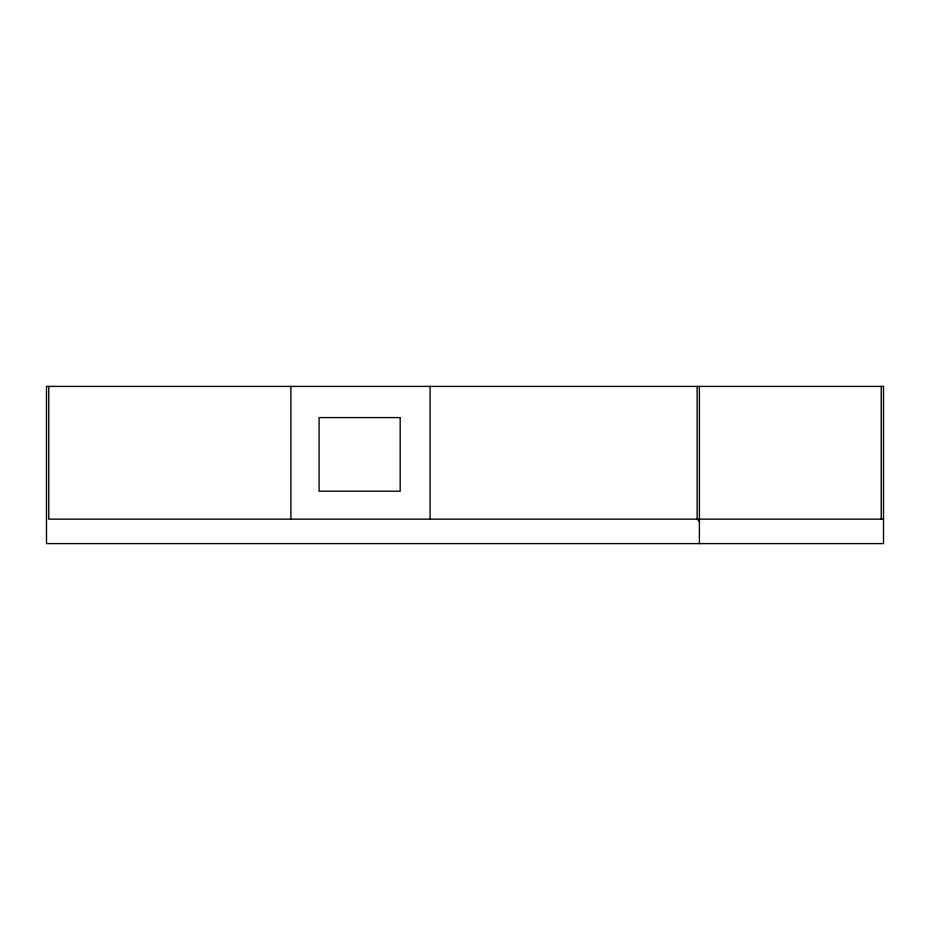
<?xml version="1.0" encoding="UTF-8"?>
<svg xmlns="http://www.w3.org/2000/svg" width="930" height="930" viewBox="0 0 930 930"><rect width="100%" height="100%" fill="white"/><g stroke="black" fill="none" stroke-linecap="round" stroke-linejoin="round"><path stroke-width="1.4" d="M883.5 519.149L48.755 519.149L48.755 386.403M699.395 521.416L697.14 519.149L697.14 386.403M881.245 386.403L881.245 519.149M699.395 386.403L699.395 543.597M430.079 386.403L430.079 519.149M290.881 386.403L290.881 519.149M883.5 386.403L46.5 386.403L46.5 543.597L883.5 543.597L883.5 386.403M400.179 417.593L319.083 417.593L319.083 491.214L400.179 491.214L400.179 417.593"/></g></svg>
